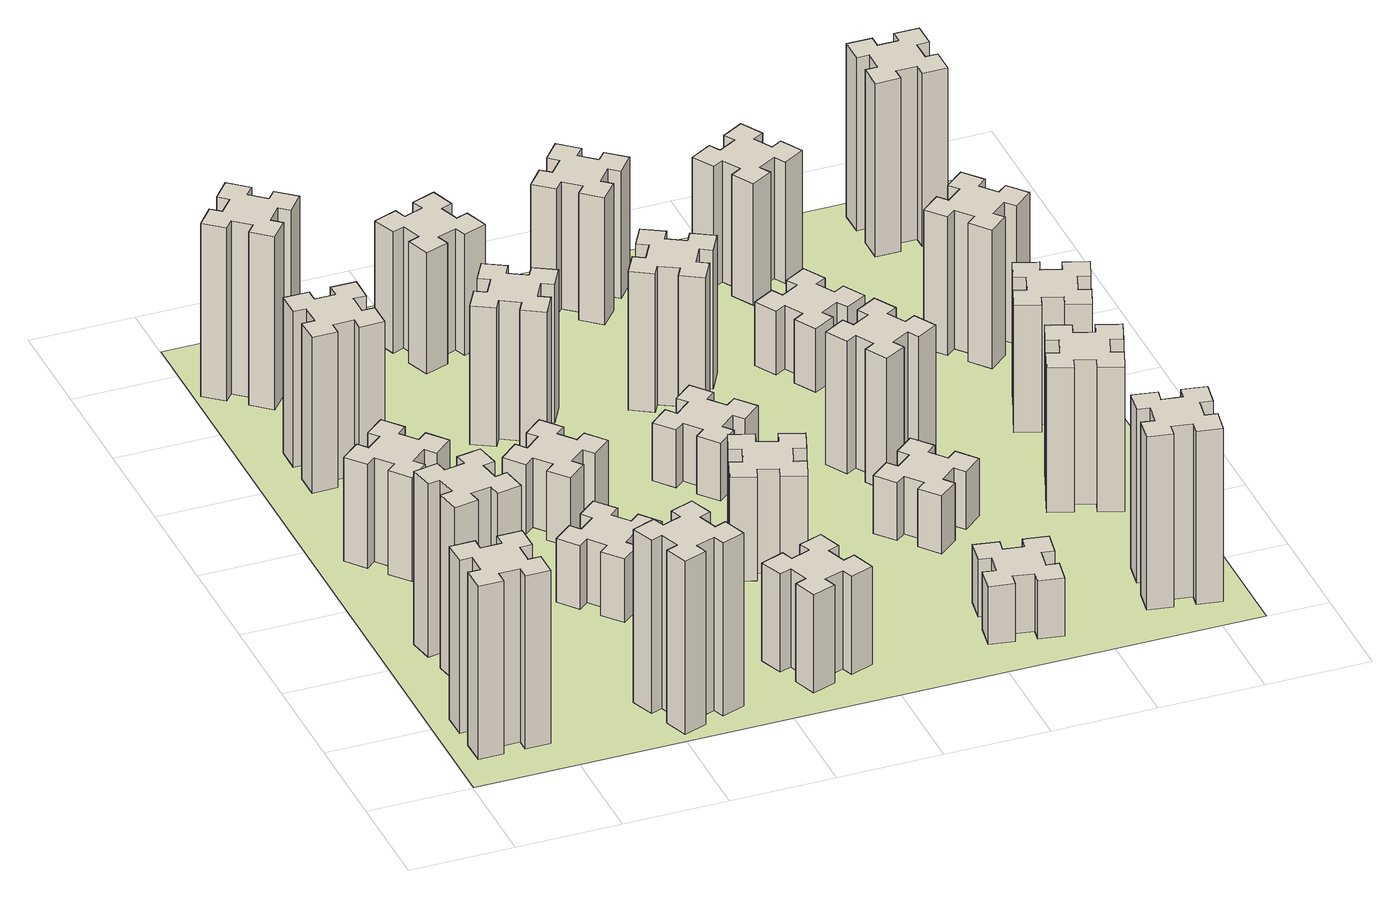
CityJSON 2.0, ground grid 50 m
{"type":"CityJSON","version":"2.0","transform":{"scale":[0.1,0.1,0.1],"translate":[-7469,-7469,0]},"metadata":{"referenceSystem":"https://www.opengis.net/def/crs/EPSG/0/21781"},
"CityObjects":{
"building1":{"type":"Building","attributes":{"class":"1000","function":"1000","usage":"1000","yearOfConstruction":2016,"roofType":"1000","measuredHeight":90,"storeysAboveGround":30,"storeysBelowGround":0},"geometry":[{"type":"Solid","lod":"1","boundaries":[[[[0,1,2,3,4,5,6,7,8,9,10,11,12,13,14,15,16,17,18,19]],[[17,16,20,21]],[[16,15,22,20]],[[15,14,23,22]],[[14,13,24,23]],[[13,12,25,24]],[[12,11,26,25]],[[11,10,27,26]],[[10,9,28,27]],[[9,8,29,28]],[[8,7,30,29]],[[7,6,31,30]],[[6,5,32,31]],[[5,4,33,32]],[[4,3,34,33]],[[3,2,35,34]],[[2,1,36,35]],[[1,0,37,36]],[[0,19,38,37]],[[19,18,39,38]],[[18,17,21,39]],[[24,25,26,27,28,29,30,31,32,33,34,35,36,37,38,39,21,20,22,23]]]]}]},
"building2":{"type":"Building","attributes":{"class":"1000","function":"1000","usage":"1000","yearOfConstruction":2016,"roofType":"1000","measuredHeight":90,"storeysAboveGround":30,"storeysBelowGround":0},"geometry":[{"type":"Solid","lod":"1","boundaries":[[[[40,41,42,43,44,45,46,47,48,49,50,51,52,53,54,55,56,57,58,59]],[[57,56,60,61]],[[56,55,62,60]],[[55,54,63,62]],[[54,53,64,63]],[[53,52,65,64]],[[52,51,66,65]],[[51,50,67,66]],[[50,49,68,67]],[[49,48,69,68]],[[48,47,70,69]],[[47,46,71,70]],[[46,45,72,71]],[[45,44,73,72]],[[44,43,74,73]],[[43,42,75,74]],[[42,41,76,75]],[[41,40,77,76]],[[40,59,78,77]],[[59,58,79,78]],[[58,57,61,79]],[[64,65,66,67,68,69,70,71,72,73,74,75,76,77,78,79,61,60,62,63]]]]}]},
"building3":{"type":"Building","attributes":{"class":"1000","function":"1000","usage":"1000","yearOfConstruction":2016,"roofType":"1000","measuredHeight":54,"storeysAboveGround":30,"storeysBelowGround":0},"geometry":[{"type":"Solid","lod":"1","boundaries":[[[[80,81,82,83,84,85,86,87,88,89,90,91,92,93,94,95,96,97,98,99]],[[97,96,100,101]],[[96,95,102,100]],[[95,94,103,102]],[[94,93,104,103]],[[93,92,105,104]],[[92,91,106,105]],[[91,90,107,106]],[[90,89,108,107]],[[89,88,109,108]],[[88,87,110,109]],[[87,86,111,110]],[[86,85,112,111]],[[85,84,113,112]],[[84,83,114,113]],[[83,82,115,114]],[[82,81,116,115]],[[81,80,117,116]],[[80,99,118,117]],[[99,98,119,118]],[[98,97,101,119]],[[104,105,106,107,108,109,110,111,112,113,114,115,116,117,118,119,101,100,102,103]]]]}]},
"building4":{"type":"Building","attributes":{"class":"1000","function":"1000","usage":"1000","yearOfConstruction":2016,"roofType":"1000","measuredHeight":81,"storeysAboveGround":30,"storeysBelowGround":0},"geometry":[{"type":"Solid","lod":"1","boundaries":[[[[120,121,122,123,124,125,126,127,128,129,130,131,132,133,134,135,136,137,138,139]],[[137,136,140,141]],[[136,135,142,140]],[[135,134,143,142]],[[134,133,144,143]],[[133,132,145,144]],[[132,131,146,145]],[[131,130,147,146]],[[130,129,148,147]],[[129,128,149,148]],[[128,127,150,149]],[[127,126,151,150]],[[126,125,152,151]],[[125,124,153,152]],[[124,123,154,153]],[[123,122,155,154]],[[122,121,156,155]],[[121,120,157,156]],[[120,139,158,157]],[[139,138,159,158]],[[138,137,141,159]],[[144,145,146,147,148,149,150,151,152,153,154,155,156,157,158,159,141,140,142,143]]]]}]},
"building5":{"type":"Building","attributes":{"class":"1000","function":"1000","usage":"1000","yearOfConstruction":2016,"roofType":"1000","measuredHeight":90,"storeysAboveGround":30,"storeysBelowGround":0},"geometry":[{"type":"Solid","lod":"1","boundaries":[[[[160,161,162,163,164,165,166,167,168,169,170,171,172,173,174,175,176,177,178,179]],[[177,176,180,181]],[[176,175,182,180]],[[175,174,183,182]],[[174,173,184,183]],[[173,172,185,184]],[[172,171,186,185]],[[171,170,187,186]],[[170,169,188,187]],[[169,168,189,188]],[[168,167,190,189]],[[167,166,191,190]],[[166,165,192,191]],[[165,164,193,192]],[[164,163,194,193]],[[163,162,195,194]],[[162,161,196,195]],[[161,160,197,196]],[[160,179,198,197]],[[179,178,199,198]],[[178,177,181,199]],[[184,185,186,187,188,189,190,191,192,193,194,195,196,197,198,199,181,180,182,183]]]]}]},
"building6":{"type":"Building","attributes":{"class":"1000","function":"1000","usage":"1000","yearOfConstruction":2016,"roofType":"1000","measuredHeight":90,"storeysAboveGround":30,"storeysBelowGround":0},"geometry":[{"type":"Solid","lod":"1","boundaries":[[[[200,201,202,203,204,205,206,207,208,209,210,211,212,213,214,215,216,217,218,219]],[[217,216,220,221]],[[216,215,222,220]],[[215,214,223,222]],[[214,213,224,223]],[[213,212,225,224]],[[212,211,226,225]],[[211,210,227,226]],[[210,209,228,227]],[[209,208,229,228]],[[208,207,230,229]],[[207,206,231,230]],[[206,205,232,231]],[[205,204,233,232]],[[204,203,234,233]],[[203,202,235,234]],[[202,201,236,235]],[[201,200,237,236]],[[200,219,238,237]],[[219,218,239,238]],[[218,217,221,239]],[[224,225,226,227,228,229,230,231,232,233,234,235,236,237,238,239,221,220,222,223]]]]}]},
"building7":{"type":"Building","attributes":{"class":"1000","function":"1000","usage":"1000","yearOfConstruction":2016,"roofType":"1000","measuredHeight":33,"storeysAboveGround":30,"storeysBelowGround":0},"geometry":[{"type":"Solid","lod":"1","boundaries":[[[[240,241,242,243,244,245,246,247,248,249,250,251,252,253,254,255,256,257,258,259]],[[257,256,260,261]],[[256,255,262,260]],[[255,254,263,262]],[[254,253,264,263]],[[253,252,265,264]],[[252,251,266,265]],[[251,250,267,266]],[[250,249,268,267]],[[249,248,269,268]],[[248,247,270,269]],[[247,246,271,270]],[[246,245,272,271]],[[245,244,273,272]],[[244,243,274,273]],[[243,242,275,274]],[[242,241,276,275]],[[241,240,277,276]],[[240,259,278,277]],[[259,258,279,278]],[[258,257,261,279]],[[264,265,266,267,268,269,270,271,272,273,274,275,276,277,278,279,261,260,262,263]]]]}]},
"building8":{"type":"Building","attributes":{"class":"1000","function":"1000","usage":"1000","yearOfConstruction":2016,"roofType":"1000","measuredHeight":36,"storeysAboveGround":30,"storeysBelowGround":0},"geometry":[{"type":"Solid","lod":"1","boundaries":[[[[280,281,282,283,284,285,286,287,288,289,290,291,292,293,294,295,296,297,298,299]],[[297,296,300,301]],[[296,295,302,300]],[[295,294,303,302]],[[294,293,304,303]],[[293,292,305,304]],[[292,291,306,305]],[[291,290,307,306]],[[290,289,308,307]],[[289,288,309,308]],[[288,287,310,309]],[[287,286,311,310]],[[286,285,312,311]],[[285,284,313,312]],[[284,283,314,313]],[[283,282,315,314]],[[282,281,316,315]],[[281,280,317,316]],[[280,299,318,317]],[[299,298,319,318]],[[298,297,301,319]],[[304,305,306,307,308,309,310,311,312,313,314,315,316,317,318,319,301,300,302,303]]]]}]},
"building9":{"type":"Building","attributes":{"class":"1000","function":"1000","usage":"1000","yearOfConstruction":2016,"roofType":"1000","measuredHeight":51,"storeysAboveGround":30,"storeysBelowGround":0},"geometry":[{"type":"Solid","lod":"1","boundaries":[[[[320,321,322,323,324,325,326,327,328,329,330,331,332,333,334,335,336,337,338,339]],[[337,336,340,341]],[[336,335,342,340]],[[335,334,343,342]],[[334,333,344,343]],[[333,332,345,344]],[[332,331,346,345]],[[331,330,347,346]],[[330,329,348,347]],[[329,328,349,348]],[[328,327,350,349]],[[327,326,351,350]],[[326,325,352,351]],[[325,324,353,352]],[[324,323,354,353]],[[323,322,355,354]],[[322,321,356,355]],[[321,320,357,356]],[[320,339,358,357]],[[339,338,359,358]],[[338,337,341,359]],[[344,345,346,347,348,349,350,351,352,353,354,355,356,357,358,359,341,340,342,343]]]]}]},
"building10":{"type":"Building","attributes":{"class":"1000","function":"1000","usage":"1000","yearOfConstruction":2016,"roofType":"1000","measuredHeight":72,"storeysAboveGround":30,"storeysBelowGround":0},"geometry":[{"type":"Solid","lod":"1","boundaries":[[[[360,361,362,363,364,365,366,367,368,369,370,371,372,373,374,375,376,377,378,379]],[[377,376,380,381]],[[376,375,382,380]],[[375,374,383,382]],[[374,373,384,383]],[[373,372,385,384]],[[372,371,386,385]],[[371,370,387,386]],[[370,369,388,387]],[[369,368,389,388]],[[368,367,390,389]],[[367,366,391,390]],[[366,365,392,391]],[[365,364,393,392]],[[364,363,394,393]],[[363,362,395,394]],[[362,361,396,395]],[[361,360,397,396]],[[360,379,398,397]],[[379,378,399,398]],[[378,377,381,399]],[[384,385,386,387,388,389,390,391,392,393,394,395,396,397,398,399,381,380,382,383]]]]}]},
"building11":{"type":"Building","attributes":{"class":"1000","function":"1000","usage":"1000","yearOfConstruction":2016,"roofType":"1000","measuredHeight":63,"storeysAboveGround":30,"storeysBelowGround":0},"geometry":[{"type":"Solid","lod":"1","boundaries":[[[[400,401,402,403,404,405,406,407,408,409,410,411,412,413,414,415,416,417,418,419]],[[417,416,420,421]],[[416,415,422,420]],[[415,414,423,422]],[[414,413,424,423]],[[413,412,425,424]],[[412,411,426,425]],[[411,410,427,426]],[[410,409,428,427]],[[409,408,429,428]],[[408,407,430,429]],[[407,406,431,430]],[[406,405,432,431]],[[405,404,433,432]],[[404,403,434,433]],[[403,402,435,434]],[[402,401,436,435]],[[401,400,437,436]],[[400,419,438,437]],[[419,418,439,438]],[[418,417,421,439]],[[424,425,426,427,428,429,430,431,432,433,434,435,436,437,438,439,421,420,422,423]]]]}]},
"building12":{"type":"Building","attributes":{"class":"1000","function":"1000","usage":"1000","yearOfConstruction":2016,"roofType":"1000","measuredHeight":54,"storeysAboveGround":30,"storeysBelowGround":0},"geometry":[{"type":"Solid","lod":"1","boundaries":[[[[440,441,442,443,444,445,446,447,448,449,450,451,452,453,454,455,456,457,458,459]],[[457,456,460,461]],[[456,455,462,460]],[[455,454,463,462]],[[454,453,464,463]],[[453,452,465,464]],[[452,451,466,465]],[[451,450,467,466]],[[450,449,468,467]],[[449,448,469,468]],[[448,447,470,469]],[[447,446,471,470]],[[446,445,472,471]],[[445,444,473,472]],[[444,443,474,473]],[[443,442,475,474]],[[442,441,476,475]],[[441,440,477,476]],[[440,459,478,477]],[[459,458,479,478]],[[458,457,461,479]],[[464,465,466,467,468,469,470,471,472,473,474,475,476,477,478,479,461,460,462,463]]]]}]},
"building13":{"type":"Building","attributes":{"class":"1000","function":"1000","usage":"1000","yearOfConstruction":2016,"roofType":"1000","measuredHeight":30,"storeysAboveGround":30,"storeysBelowGround":0},"geometry":[{"type":"Solid","lod":"1","boundaries":[[[[480,481,482,483,484,485,486,487,488,489,490,491,492,493,494,495,496,497,498,499]],[[497,496,500,501]],[[496,495,502,500]],[[495,494,503,502]],[[494,493,504,503]],[[493,492,505,504]],[[492,491,506,505]],[[491,490,507,506]],[[490,489,508,507]],[[489,488,509,508]],[[488,487,510,509]],[[487,486,511,510]],[[486,485,512,511]],[[485,484,513,512]],[[484,483,514,513]],[[483,482,515,514]],[[482,481,516,515]],[[481,480,517,516]],[[480,499,518,517]],[[499,498,519,518]],[[498,497,501,519]],[[504,505,506,507,508,509,510,511,512,513,514,515,516,517,518,519,501,500,502,503]]]]}]},
"building14":{"type":"Building","attributes":{"class":"1000","function":"1000","usage":"1000","yearOfConstruction":2016,"roofType":"1000","measuredHeight":72,"storeysAboveGround":30,"storeysBelowGround":0},"geometry":[{"type":"Solid","lod":"1","boundaries":[[[[520,521,522,523,524,525,526,527,528,529,530,531,532,533,534,535,536,537,538,539]],[[537,536,540,541]],[[536,535,542,540]],[[535,534,543,542]],[[534,533,544,543]],[[533,532,545,544]],[[532,531,546,545]],[[531,530,547,546]],[[530,529,548,547]],[[529,528,549,548]],[[528,527,550,549]],[[527,526,551,550]],[[526,525,552,551]],[[525,524,553,552]],[[524,523,554,553]],[[523,522,555,554]],[[522,521,556,555]],[[521,520,557,556]],[[520,539,558,557]],[[539,538,559,558]],[[538,537,541,559]],[[544,545,546,547,548,549,550,551,552,553,554,555,556,557,558,559,541,540,542,543]]]]}]},
"building15":{"type":"Building","attributes":{"class":"1000","function":"1000","usage":"1000","yearOfConstruction":2016,"roofType":"1000","measuredHeight":30,"storeysAboveGround":30,"storeysBelowGround":0},"geometry":[{"type":"Solid","lod":"1","boundaries":[[[[560,561,562,563,564,565,566,567,568,569,570,571,572,573,574,575,576,577,578,579]],[[577,576,580,581]],[[576,575,582,580]],[[575,574,583,582]],[[574,573,584,583]],[[573,572,585,584]],[[572,571,586,585]],[[571,570,587,586]],[[570,569,588,587]],[[569,568,589,588]],[[568,567,590,589]],[[567,566,591,590]],[[566,565,592,591]],[[565,564,593,592]],[[564,563,594,593]],[[563,562,595,594]],[[562,561,596,595]],[[561,560,597,596]],[[560,579,598,597]],[[579,578,599,598]],[[578,577,581,599]],[[584,585,586,587,588,589,590,591,592,593,594,595,596,597,598,599,581,580,582,583]]]]}]},
"building16":{"type":"Building","attributes":{"class":"1000","function":"1000","usage":"1000","yearOfConstruction":2016,"roofType":"1000","measuredHeight":66,"storeysAboveGround":30,"storeysBelowGround":0},"geometry":[{"type":"Solid","lod":"1","boundaries":[[[[600,601,602,603,604,605,606,607,608,609,610,611,612,613,614,615,616,617,618,619]],[[617,616,620,621]],[[616,615,622,620]],[[615,614,623,622]],[[614,613,624,623]],[[613,612,625,624]],[[612,611,626,625]],[[611,610,627,626]],[[610,609,628,627]],[[609,608,629,628]],[[608,607,630,629]],[[607,606,631,630]],[[606,605,632,631]],[[605,604,633,632]],[[604,603,634,633]],[[603,602,635,634]],[[602,601,636,635]],[[601,600,637,636]],[[600,619,638,637]],[[619,618,639,638]],[[618,617,621,639]],[[624,625,626,627,628,629,630,631,632,633,634,635,636,637,638,639,621,620,622,623]]]]}]},
"building17":{"type":"Building","attributes":{"class":"1000","function":"1000","usage":"1000","yearOfConstruction":2016,"roofType":"1000","measuredHeight":30,"storeysAboveGround":30,"storeysBelowGround":0},"geometry":[{"type":"Solid","lod":"1","boundaries":[[[[640,641,642,643,644,645,646,647,648,649,650,651,652,653,654,655,656,657,658,659]],[[657,656,660,661]],[[656,655,662,660]],[[655,654,663,662]],[[654,653,664,663]],[[653,652,665,664]],[[652,651,666,665]],[[651,650,667,666]],[[650,649,668,667]],[[649,648,669,668]],[[648,647,670,669]],[[647,646,671,670]],[[646,645,672,671]],[[645,644,673,672]],[[644,643,674,673]],[[643,642,675,674]],[[642,641,676,675]],[[641,640,677,676]],[[640,659,678,677]],[[659,658,679,678]],[[658,657,661,679]],[[664,665,666,667,668,669,670,671,672,673,674,675,676,677,678,679,661,660,662,663]]]]}]},
"building18":{"type":"Building","attributes":{"class":"1000","function":"1000","usage":"1000","yearOfConstruction":2016,"roofType":"1000","measuredHeight":69,"storeysAboveGround":30,"storeysBelowGround":0},"geometry":[{"type":"Solid","lod":"1","boundaries":[[[[680,681,682,683,684,685,686,687,688,689,690,691,692,693,694,695,696,697,698,699]],[[697,696,700,701]],[[696,695,702,700]],[[695,694,703,702]],[[694,693,704,703]],[[693,692,705,704]],[[692,691,706,705]],[[691,690,707,706]],[[690,689,708,707]],[[689,688,709,708]],[[688,687,710,709]],[[687,686,711,710]],[[686,685,712,711]],[[685,684,713,712]],[[684,683,714,713]],[[683,682,715,714]],[[682,681,716,715]],[[681,680,717,716]],[[680,699,718,717]],[[699,698,719,718]],[[698,697,701,719]],[[704,705,706,707,708,709,710,711,712,713,714,715,716,717,718,719,701,700,702,703]]]]}]},
"building19":{"type":"Building","attributes":{"class":"1000","function":"1000","usage":"1000","yearOfConstruction":2016,"roofType":"1000","measuredHeight":33,"storeysAboveGround":30,"storeysBelowGround":0},"geometry":[{"type":"Solid","lod":"1","boundaries":[[[[720,721,722,723,724,725,726,727,728,729,730,731,732,733,734,735,736,737,738,739]],[[737,736,740,741]],[[736,735,742,740]],[[735,734,743,742]],[[734,733,744,743]],[[733,732,745,744]],[[732,731,746,745]],[[731,730,747,746]],[[730,729,748,747]],[[729,728,749,748]],[[728,727,750,749]],[[727,726,751,750]],[[726,725,752,751]],[[725,724,753,752]],[[724,723,754,753]],[[723,722,755,754]],[[722,721,756,755]],[[721,720,757,756]],[[720,739,758,757]],[[739,738,759,758]],[[738,737,741,759]],[[744,745,746,747,748,749,750,751,752,753,754,755,756,757,758,759,741,740,742,743]]]]}]},
"building20":{"type":"Building","attributes":{"class":"1000","function":"1000","usage":"1000","yearOfConstruction":2016,"roofType":"1000","measuredHeight":90,"storeysAboveGround":30,"storeysBelowGround":0},"geometry":[{"type":"Solid","lod":"1","boundaries":[[[[760,761,762,763,764,765,766,767,768,769,770,771,772,773,774,775,776,777,778,779]],[[777,776,780,781]],[[776,775,782,780]],[[775,774,783,782]],[[774,773,784,783]],[[773,772,785,784]],[[772,771,786,785]],[[771,770,787,786]],[[770,769,788,787]],[[769,768,789,788]],[[768,767,790,789]],[[767,766,791,790]],[[766,765,792,791]],[[765,764,793,792]],[[764,763,794,793]],[[763,762,795,794]],[[762,761,796,795]],[[761,760,797,796]],[[760,779,798,797]],[[779,778,799,798]],[[778,777,781,799]],[[784,785,786,787,788,789,790,791,792,793,794,795,796,797,798,799,781,780,782,783]]]]}]},
"building21":{"type":"Building","attributes":{"class":"1000","function":"1000","usage":"1000","yearOfConstruction":2016,"roofType":"1000","measuredHeight":63,"storeysAboveGround":30,"storeysBelowGround":0},"geometry":[{"type":"Solid","lod":"1","boundaries":[[[[800,801,802,803,804,805,806,807,808,809,810,811,812,813,814,815,816,817,818,819]],[[817,816,820,821]],[[816,815,822,820]],[[815,814,823,822]],[[814,813,824,823]],[[813,812,825,824]],[[812,811,826,825]],[[811,810,827,826]],[[810,809,828,827]],[[809,808,829,828]],[[808,807,830,829]],[[807,806,831,830]],[[806,805,832,831]],[[805,804,833,832]],[[804,803,834,833]],[[803,802,835,834]],[[802,801,836,835]],[[801,800,837,836]],[[800,819,838,837]],[[819,818,839,838]],[[818,817,821,839]],[[824,825,826,827,828,829,830,831,832,833,834,835,836,837,838,839,821,820,822,823]]]]}]},
"building22":{"type":"Building","attributes":{"class":"1000","function":"1000","usage":"1000","yearOfConstruction":2016,"roofType":"1000","measuredHeight":75,"storeysAboveGround":30,"storeysBelowGround":0},"geometry":[{"type":"Solid","lod":"1","boundaries":[[[[840,841,842,843,844,845,846,847,848,849,850,851,852,853,854,855,856,857,858,859]],[[857,856,860,861]],[[856,855,862,860]],[[855,854,863,862]],[[854,853,864,863]],[[853,852,865,864]],[[852,851,866,865]],[[851,850,867,866]],[[850,849,868,867]],[[849,848,869,868]],[[848,847,870,869]],[[847,846,871,870]],[[846,845,872,871]],[[845,844,873,872]],[[844,843,874,873]],[[843,842,875,874]],[[842,841,876,875]],[[841,840,877,876]],[[840,859,878,877]],[[859,858,879,878]],[[858,857,861,879]],[[864,865,866,867,868,869,870,871,872,873,874,875,876,877,878,879,861,860,862,863]]]]}]},
"building23":{"type":"Building","attributes":{"class":"1000","function":"1000","usage":"1000","yearOfConstruction":2016,"roofType":"1000","measuredHeight":66,"storeysAboveGround":30,"storeysBelowGround":0},"geometry":[{"type":"Solid","lod":"1","boundaries":[[[[880,881,882,883,884,885,886,887,888,889,890,891,892,893,894,895,896,897,898,899]],[[897,896,900,901]],[[896,895,902,900]],[[895,894,903,902]],[[894,893,904,903]],[[893,892,905,904]],[[892,891,906,905]],[[891,890,907,906]],[[890,889,908,907]],[[889,888,909,908]],[[888,887,910,909]],[[887,886,911,910]],[[886,885,912,911]],[[885,884,913,912]],[[884,883,914,913]],[[883,882,915,914]],[[882,881,916,915]],[[881,880,917,916]],[[880,899,918,917]],[[899,898,919,918]],[[898,897,901,919]],[[904,905,906,907,908,909,910,911,912,913,914,915,916,917,918,919,901,900,902,903]]]]}]},
"building24":{"type":"Building","attributes":{"class":"1000","function":"1000","usage":"1000","yearOfConstruction":2016,"roofType":"1000","measuredHeight":72,"storeysAboveGround":30,"storeysBelowGround":0},"geometry":[{"type":"Solid","lod":"1","boundaries":[[[[920,921,922,923,924,925,926,927,928,929,930,931,932,933,934,935,936,937,938,939]],[[937,936,940,941]],[[936,935,942,940]],[[935,934,943,942]],[[934,933,944,943]],[[933,932,945,944]],[[932,931,946,945]],[[931,930,947,946]],[[930,929,948,947]],[[929,928,949,948]],[[928,927,950,949]],[[927,926,951,950]],[[926,925,952,951]],[[925,924,953,952]],[[924,923,954,953]],[[923,922,955,954]],[[922,921,956,955]],[[921,920,957,956]],[[920,939,958,957]],[[939,938,959,958]],[[938,937,941,959]],[[944,945,946,947,948,949,950,951,952,953,954,955,956,957,958,959,941,940,942,943]]]]}]},
"building25":{"type":"Building","attributes":{"class":"1000","function":"1000","usage":"1000","yearOfConstruction":2016,"roofType":"1000","measuredHeight":90,"storeysAboveGround":30,"storeysBelowGround":0},"geometry":[{"type":"Solid","lod":"1","boundaries":[[[[960,961,962,963,964,965,966,967,968,969,970,971,972,973,974,975,976,977,978,979]],[[977,976,980,981]],[[976,975,982,980]],[[975,974,983,982]],[[974,973,984,983]],[[973,972,985,984]],[[972,971,986,985]],[[971,970,987,986]],[[970,969,988,987]],[[969,968,989,988]],[[968,967,990,989]],[[967,966,991,990]],[[966,965,992,991]],[[965,964,993,992]],[[964,963,994,993]],[[963,962,995,994]],[[962,961,996,995]],[[961,960,997,996]],[[960,979,998,997]],[[979,978,999,998]],[[978,977,981,999]],[[984,985,986,987,988,989,990,991,992,993,994,995,996,997,998,999,981,980,982,983]]]]}]},
"landuse1":{"type":"LandUse","attributes":{"name":"plot1","function":"1010"},"geometry":[{"type":"MultiSurface","lod":"1","boundaries":[[[1000,1001,1002,1003]]]}]}
},
"vertices":[
[165,425,0],[165,325,0],[105,325,0],[105,205,0],[225,205,0],[225,265,0],[325,265,0],[325,205,0],[445,205,0],[445,325,0],[385,325,0],[385,425,0],[445,425,0],[445,545,0],[325,545,0],[325,485,0],[225,485,0],[225,545,0],[105,545,0],[105,425,0],[225,485,900],[225,545,900],[325,485,900],[325,545,900],[445,545,900],[445,425,900],[385,425,900],[385,325,900],[445,325,900],[445,205,900],[325,205,900],[325,265,900],[225,265,900],[225,205,900],[105,205,900],[105,325,900],[165,325,900],[165,425,900],[105,425,900],[105,545,900],
[492,985,0],[475,1084,0],[534,1094,0],[513,1212,0],[395,1191,0],[405,1132,0],[307,1115,0],[297,1174,0],[178,1153,0],[199,1035,0],[258,1045,0],[276,947,0],[217,937,0],[237,818,0],[356,839,0],[345,898,0],[444,916,0],[454,857,0],[572,877,0],[551,996,0],[444,916,900],[454,857,900],[345,898,900],[356,839,900],[237,818,900],[217,937,900],[276,947,900],[258,1045,900],[199,1035,900],[178,1153,900],[297,1174,900],[307,1115,900],[405,1132,900],[395,1191,900],[513,1212,900],[534,1094,900],[475,1084,900],[492,985,900],[551,996,900],[572,877,900],
[492,1888,0],[427,1964,0],[473,2003,0],[396,2095,0],[304,2018,0],[343,1972,0],[266,1907,0],[228,1953,0],[136,1876,0],[213,1784,0],[259,1823,0],[323,1746,0],[277,1708,0],[354,1616,0],[446,1693,0],[408,1739,0],[484,1803,0],[523,1757,0],[615,1834,0],[538,1926,0],[484,1803,540],[523,1757,540],[408,1739,540],[446,1693,540],[354,1616,540],[277,1708,540],[323,1746,540],[259,1823,540],[213,1784,540],[136,1876,540],[228,1953,540],[266,1907,540],[343,1972,540],[304,2018,540],[396,2095,540],[473,2003,540],[427,1964,540],[492,1888,540],[538,1926,540],[615,1834,540],
[485,2545,0],[485,2645,0],[545,2645,0],[545,2765,0],[425,2765,0],[425,2705,0],[325,2705,0],[325,2765,0],[205,2765,0],[205,2645,0],[265,2645,0],[265,2545,0],[205,2545,0],[205,2425,0],[325,2425,0],[325,2485,0],[425,2485,0],[425,2425,0],[545,2425,0],[545,2545,0],[425,2485,810],[425,2425,810],[325,2485,810],[325,2425,810],[205,2425,810],[205,2545,810],[265,2545,810],[265,2645,810],[205,2645,810],[205,2765,810],[325,2765,810],[325,2705,810],[425,2705,810],[425,2765,810],[545,2765,810],[545,2645,810],[485,2645,810],[485,2545,810],[545,2545,810],[545,2425,810],
[995,285,0],[1029,191,0],[973,170,0],[1014,57,0],[1127,99,0],[1106,155,0],[1200,189,0],[1220,133,0],[1333,174,0],[1292,287,0],[1236,266,0],[1202,360,0],[1258,380,0],[1217,493,0],[1104,452,0],[1125,396,0],[1031,362,0],[1010,418,0],[897,377,0],[939,264,0],[1031,362,900],[1010,418,900],[1125,396,900],[1104,452,900],[1217,493,900],[1258,380,900],[1202,360,900],[1236,266,900],[1292,287,900],[1333,174,900],[1220,133,900],[1200,189,900],[1106,155,900],[1127,99,900],[1014,57,900],[973,170,900],[1029,191,900],[995,285,900],[939,264,900],[897,377,900],
[384,3387,0],[308,3452,0],[346,3498,0],[254,3575,0],[177,3483,0],[223,3444,0],[159,3368,0],[113,3406,0],[36,3314,0],[128,3237,0],[166,3283,0],[243,3219,0],[204,3173,0],[296,3096,0],[373,3188,0],[327,3226,0],[392,3303,0],[438,3264,0],[515,3356,0],[423,3433,0],[392,3303,900],[438,3264,900],[327,3226,900],[373,3188,900],[296,3096,900],[204,3173,900],[243,3219,900],[166,3283,900],[128,3237,900],[36,3314,900],[113,3406,900],[159,3368,900],[223,3444,900],[177,3483,900],[254,3575,900],[346,3498,900],[308,3452,900],[384,3387,900],[423,3433,900],[515,3356,900],
[1083,1332,0],[1006,1267,0],[968,1313,0],[876,1236,0],[953,1144,0],[999,1183,0],[1063,1106,0],[1017,1068,0],[1094,976,0],[1186,1053,0],[1148,1099,0],[1224,1163,0],[1263,1117,0],[1355,1194,0],[1278,1286,0],[1232,1248,0],[1167,1324,0],[1213,1363,0],[1136,1455,0],[1044,1378,0],[1167,1324,330],[1213,1363,330],[1232,1248,330],[1278,1286,330],[1355,1194,330],[1263,1117,330],[1224,1163,330],[1148,1099,330],[1186,1053,330],[1094,976,330],[1017,1068,330],[1063,1106,330],[999,1183,330],[953,1144,330],[876,1236,330],[968,1313,330],[1006,1267,330],[1083,1332,330],[1044,1378,330],[1136,1455,330],
[1083,1972,0],[1006,1907,0],[968,1953,0],[876,1876,0],[953,1784,0],[999,1823,0],[1063,1746,0],[1017,1708,0],[1094,1616,0],[1186,1693,0],[1148,1739,0],[1224,1803,0],[1263,1757,0],[1355,1834,0],[1278,1926,0],[1232,1888,0],[1167,1964,0],[1213,2003,0],[1136,2095,0],[1044,2018,0],[1167,1964,360],[1213,2003,360],[1232,1888,360],[1278,1926,360],[1355,1834,360],[1263,1757,360],[1224,1803,360],[1148,1739,360],[1186,1693,360],[1094,1616,360],[1017,1708,360],[1063,1746,360],[999,1823,360],[953,1784,360],[876,1876,360],[968,1953,360],[1006,1907,360],[1083,1972,360],[1044,2018,360],[1136,2095,360],
[1765,496,0],[1671,462,0],[1650,518,0],[1537,477,0],[1579,364,0],[1635,385,0],[1669,291,0],[1613,270,0],[1654,157,0],[1767,199,0],[1746,255,0],[1840,289,0],[1860,233,0],[1973,274,0],[1932,387,0],[1876,366,0],[1842,460,0],[1898,480,0],[1857,593,0],[1744,552,0],[1842,460,510],[1898,480,510],[1876,366,510],[1932,387,510],[1973,274,510],[1860,233,510],[1840,289,510],[1746,255,510],[1767,199,510],[1654,157,510],[1613,270,510],[1669,291,510],[1635,385,510],[1579,364,510],[1537,477,510],[1650,518,510],[1671,462,510],[1765,496,510],[1744,552,510],[1857,593,510],
[1117,2525,0],[1204,2475,0],[1174,2423,0],[1278,2363,0],[1338,2467,0],[1286,2497,0],[1336,2584,0],[1388,2554,0],[1448,2658,0],[1344,2718,0],[1314,2666,0],[1227,2716,0],[1257,2768,0],[1153,2828,0],[1093,2724,0],[1145,2694,0],[1095,2607,0],[1043,2637,0],[983,2533,0],[1087,2473,0],[1095,2607,720],[1043,2637,720],[1145,2694,720],[1093,2724,720],[1153,2828,720],[1257,2768,720],[1227,2716,720],[1314,2666,720],[1344,2718,720],[1448,2658,720],[1388,2554,720],[1336,2584,720],[1286,2497,720],[1338,2467,720],[1278,2363,720],[1174,2423,720],[1204,2475,720],[1117,2525,720],[1087,2473,720],[983,2533,720],
[995,3345,0],[1029,3251,0],[973,3230,0],[1014,3117,0],[1127,3159,0],[1106,3215,0],[1200,3249,0],[1220,3193,0],[1333,3234,0],[1292,3347,0],[1236,3326,0],[1202,3420,0],[1258,3440,0],[1217,3553,0],[1104,3512,0],[1125,3456,0],[1031,3422,0],[1010,3478,0],[897,3437,0],[939,3324,0],[1031,3422,630],[1010,3478,630],[1125,3456,630],[1104,3512,630],[1217,3553,630],[1258,3440,630],[1202,3420,630],[1236,3326,630],[1292,3347,630],[1333,3234,630],[1220,3193,630],[1200,3249,630],[1106,3215,630],[1127,3159,630],[1014,3117,630],[973,3230,630],[1029,3251,630],[995,3345,630],[939,3324,630],[897,3437,630],
[1769,1300,0],[1735,1206,0],[1679,1227,0],[1637,1114,0],[1750,1073,0],[1771,1129,0],[1865,1095,0],[1844,1039,0],[1957,997,0],[1998,1110,0],[1942,1131,0],[1976,1225,0],[2032,1204,0],[2073,1317,0],[1960,1358,0],[1940,1302,0],[1846,1336,0],[1867,1392,0],[1754,1433,0],[1713,1320,0],[1846,1336,540],[1867,1392,540],[1940,1302,540],[1960,1358,540],[2073,1317,540],[2032,1204,540],[1976,1225,540],[1942,1131,540],[1998,1110,540],[1957,997,540],[1844,1039,540],[1865,1095,540],[1771,1129,540],[1750,1073,540],[1637,1114,540],[1679,1227,540],[1735,1206,540],[1769,1300,540],[1713,1320,540],[1754,1433,540],
[1972,1988,0],[1907,2064,0],[1953,2103,0],[1876,2195,0],[1784,2118,0],[1823,2072,0],[1746,2007,0],[1708,2053,0],[1616,1976,0],[1693,1884,0],[1739,1923,0],[1803,1846,0],[1757,1808,0],[1834,1716,0],[1926,1793,0],[1888,1839,0],[1964,1903,0],[2003,1857,0],[2095,1934,0],[2018,2026,0],[1964,1903,300],[2003,1857,300],[1888,1839,300],[1926,1793,300],[1834,1716,300],[1757,1808,300],[1803,1846,300],[1739,1923,300],[1693,1884,300],[1616,1976,300],[1708,2053,300],[1746,2007,300],[1823,2072,300],[1784,2118,300],[1876,2195,300],[1953,2103,300],[1907,2064,300],[1972,1988,300],[2018,2026,300],[2095,1934,300],
[2026,2497,0],[2076,2584,0],[2128,2554,0],[2188,2658,0],[2084,2718,0],[2054,2666,0],[1967,2716,0],[1997,2768,0],[1893,2828,0],[1833,2724,0],[1885,2694,0],[1835,2607,0],[1783,2637,0],[1723,2533,0],[1827,2473,0],[1857,2525,0],[1944,2475,0],[1914,2423,0],[2018,2363,0],[2078,2467,0],[1944,2475,720],[1914,2423,720],[1857,2525,720],[1827,2473,720],[1723,2533,720],[1783,2637,720],[1835,2607,720],[1885,2694,720],[1833,2724,720],[1893,2828,720],[1997,2768,720],[1967,2716,720],[2054,2666,720],[2084,2718,720],[2188,2658,720],[2128,2554,720],[2076,2584,720],[2026,2497,720],[2078,2467,720],[2018,2363,720],
[2596,444,0],[2578,345,0],[2519,356,0],[2498,237,0],[2617,217,0],[2627,276,0],[2725,258,0],[2715,199,0],[2833,178,0],[2854,297,0],[2795,307,0],[2812,405,0],[2871,395,0],[2892,513,0],[2774,534,0],[2764,475,0],[2665,492,0],[2676,551,0],[2557,572,0],[2537,454,0],[2665,492,300],[2676,551,300],[2764,475,300],[2774,534,300],[2892,513,300],[2871,395,300],[2812,405,300],[2795,307,300],[2854,297,300],[2833,178,300],[2715,199,300],[2725,258,300],[2627,276,300],[2617,217,300],[2498,237,300],[2519,356,300],[2578,345,300],[2596,444,300],[2537,454,300],[2557,572,300],
[1746,3383,0],[1823,3319,0],[1784,3273,0],[1876,3196,0],[1953,3288,0],[1907,3326,0],[1972,3403,0],[2018,3364,0],[2095,3456,0],[2003,3533,0],[1964,3487,0],[1888,3552,0],[1926,3598,0],[1834,3675,0],[1757,3583,0],[1803,3544,0],[1739,3468,0],[1693,3506,0],[1616,3414,0],[1708,3337,0],[1739,3468,660],[1693,3506,660],[1803,3544,660],[1757,3583,660],[1834,3675,660],[1926,3598,660],[1888,3552,660],[1964,3487,660],[2003,3533,660],[2095,3456,660],[2018,3364,660],[1972,3403,660],[1907,3326,660],[1953,3288,660],[1876,3196,660],[1784,3273,660],[1823,3319,660],[1746,3383,660],[1708,3337,660],[1616,3414,660],
[2628,1099,0],[2704,1163,0],[2743,1117,0],[2835,1194,0],[2758,1286,0],[2712,1248,0],[2647,1324,0],[2693,1363,0],[2616,1455,0],[2524,1378,0],[2563,1332,0],[2486,1267,0],[2448,1313,0],[2356,1236,0],[2433,1144,0],[2479,1183,0],[2543,1106,0],[2497,1068,0],[2574,976,0],[2666,1053,0],[2543,1106,300],[2497,1068,300],[2479,1183,300],[2433,1144,300],[2356,1236,300],[2448,1313,300],[2486,1267,300],[2563,1332,300],[2524,1378,300],[2616,1455,300],[2693,1363,300],[2647,1324,300],[2712,1248,300],[2758,1286,300],[2835,1194,300],[2743,1117,300],[2704,1163,300],[2628,1099,300],[2666,1053,300],[2574,976,300],
[2475,1744,0],[2525,1657,0],[2473,1627,0],[2533,1523,0],[2637,1583,0],[2607,1635,0],[2694,1685,0],[2724,1633,0],[2828,1693,0],[2768,1797,0],[2716,1767,0],[2666,1854,0],[2718,1884,0],[2658,1988,0],[2554,1928,0],[2584,1876,0],[2497,1826,0],[2467,1878,0],[2363,1818,0],[2423,1714,0],[2497,1826,690],[2467,1878,690],[2584,1876,690],[2554,1928,690],[2658,1988,690],[2718,1884,690],[2666,1854,690],[2716,1767,690],[2768,1797,690],[2828,1693,690],[2724,1633,690],[2694,1685,690],[2607,1635,690],[2637,1583,690],[2533,1523,690],[2473,1627,690],[2525,1657,690],[2475,1744,690],[2423,1714,690],[2363,1818,690],
[2475,2584,0],[2525,2497,0],[2473,2467,0],[2533,2363,0],[2637,2423,0],[2607,2475,0],[2694,2525,0],[2724,2473,0],[2828,2533,0],[2768,2637,0],[2716,2607,0],[2666,2694,0],[2718,2724,0],[2658,2828,0],[2554,2768,0],[2584,2716,0],[2497,2666,0],[2467,2718,0],[2363,2658,0],[2423,2554,0],[2497,2666,330],[2467,2718,330],[2584,2716,330],[2554,2768,330],[2658,2828,330],[2718,2724,330],[2666,2694,330],[2716,2607,330],[2768,2637,330],[2828,2533,330],[2724,2473,330],[2694,2525,330],[2607,2475,330],[2637,2423,330],[2533,2363,330],[2473,2467,330],[2525,2497,330],[2475,2584,330],[2423,2554,330],[2363,2658,330],
[3504,475,0],[3405,492,0],[3416,551,0],[3297,572,0],[3277,454,0],[3336,444,0],[3318,345,0],[3259,356,0],[3238,237,0],[3357,217,0],[3367,276,0],[3465,258,0],[3455,199,0],[3573,178,0],[3594,297,0],[3535,307,0],[3552,405,0],[3611,395,0],[3632,513,0],[3514,534,0],[3552,405,900],[3611,395,900],[3535,307,900],[3594,297,900],[3573,178,900],[3455,199,900],[3465,258,900],[3367,276,900],[3357,217,900],[3238,237,900],[3259,356,900],[3318,345,900],[3336,444,900],[3277,454,900],[3297,572,900],[3416,551,900],[3405,492,900],[3504,475,900],[3514,534,900],[3632,513,900],
[2716,3347,0],[2666,3434,0],[2718,3464,0],[2658,3568,0],[2554,3508,0],[2584,3456,0],[2497,3406,0],[2467,3458,0],[2363,3398,0],[2423,3294,0],[2475,3324,0],[2525,3237,0],[2473,3207,0],[2533,3103,0],[2637,3163,0],[2607,3215,0],[2694,3265,0],[2724,3213,0],[2828,3273,0],[2768,3377,0],[2694,3265,630],[2724,3213,630],[2607,3215,630],[2637,3163,630],[2533,3103,630],[2473,3207,630],[2525,3237,630],[2475,3324,630],[2423,3294,630],[2363,3398,630],[2467,3458,630],[2497,3406,630],[2584,3456,630],[2554,3508,630],[2658,3568,630],[2718,3464,630],[2666,3434,630],[2716,3347,630],[2768,3377,630],[2828,3273,630],
[3251,1129,0],[3345,1095,0],[3324,1039,0],[3437,997,0],[3478,1110,0],[3422,1131,0],[3456,1225,0],[3512,1204,0],[3553,1317,0],[3440,1358,0],[3420,1302,0],[3326,1336,0],[3347,1392,0],[3234,1433,0],[3193,1320,0],[3249,1300,0],[3215,1206,0],[3159,1227,0],[3117,1114,0],[3230,1073,0],[3215,1206,750],[3159,1227,750],[3249,1300,750],[3193,1320,750],[3234,1433,750],[3347,1392,750],[3326,1336,750],[3420,1302,750],[3440,1358,750],[3553,1317,750],[3512,1204,750],[3456,1225,750],[3422,1131,750],[3478,1110,750],[3437,997,750],[3324,1039,750],[3345,1095,750],[3251,1129,750],[3230,1073,750],[3117,1114,750],
[3520,1942,0],[3426,1976,0],[3447,2032,0],[3334,2073,0],[3293,1960,0],[3349,1940,0],[3315,1846,0],[3259,1867,0],[3217,1754,0],[3330,1713,0],[3351,1769,0],[3445,1735,0],[3424,1679,0],[3537,1637,0],[3578,1750,0],[3522,1771,0],[3556,1865,0],[3612,1844,0],[3653,1957,0],[3540,1998,0],[3556,1865,660],[3612,1844,660],[3522,1771,660],[3578,1750,660],[3537,1637,660],[3424,1679,660],[3445,1735,660],[3351,1769,660],[3330,1713,660],[3217,1754,660],[3259,1867,660],[3315,1846,660],[3349,1940,660],[3293,1960,660],[3334,2073,660],[3447,2032,660],[3426,1976,660],[3520,1942,660],[3540,1998,660],[3653,1957,660],
[3303,2612,0],[3226,2547,0],[3188,2593,0],[3096,2516,0],[3173,2424,0],[3219,2463,0],[3283,2386,0],[3237,2348,0],[3314,2256,0],[3406,2333,0],[3368,2379,0],[3444,2443,0],[3483,2397,0],[3575,2474,0],[3498,2566,0],[3452,2528,0],[3387,2604,0],[3433,2643,0],[3356,2735,0],[3264,2658,0],[3387,2604,720],[3433,2643,720],[3452,2528,720],[3498,2566,720],[3575,2474,720],[3483,2397,720],[3444,2443,720],[3368,2379,720],[3406,2333,720],[3314,2256,720],[3237,2348,720],[3283,2386,720],[3219,2463,720],[3173,2424,720],[3096,2516,720],[3188,2593,720],[3226,2547,720],[3303,2612,720],[3264,2658,720],[3356,2735,720],
[3285,3325,0],[3385,3325,0],[3385,3265,0],[3505,3265,0],[3505,3385,0],[3445,3385,0],[3445,3485,0],[3505,3485,0],[3505,3605,0],[3385,3605,0],[3385,3545,0],[3285,3545,0],[3285,3605,0],[3165,3605,0],[3165,3485,0],[3225,3485,0],[3225,3385,0],[3165,3385,0],[3165,3265,0],[3285,3265,0],[3225,3385,900],[3165,3385,900],[3225,3485,900],[3165,3485,900],[3165,3605,900],[3285,3605,900],[3285,3545,900],[3385,3545,900],[3385,3605,900],[3505,3605,900],[3505,3485,900],[3445,3485,900],[3445,3385,900],[3505,3385,900],[3505,3265,900],[3385,3265,900],[3385,3325,900],[3285,3325,900],[3285,3265,900],[3165,3265,900],
[5,3705,0],[3705,3705,0],[3705,5,0],[5,5,0]
]}
